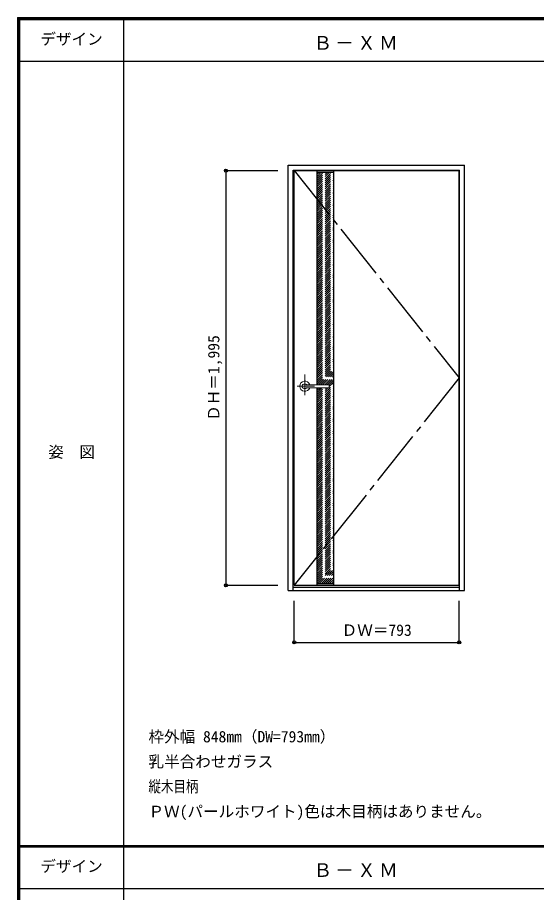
# Model space of a CAD drawing. Units: millimetres, scale not verified. Extents: x -6000 to 5700, y -4307 to 4175.
# Drawn here: x -6000 to -3503, y -36 to 4175 of the extents above; entities that cross this region are included whole.
import ezdxf
from ezdxf.enums import TextEntityAlignment as Align

# ---------------------------------------------------------------- set-up
doc = ezdxf.new("R2010")
doc.units = ezdxf.units.MM
doc.header["$LTSCALE"] = 30
doc.header["$PDMODE"] = 32
doc.header["$PDSIZE"] = 15
for name, pattern in [('CHAIN1', [8, 5, -1, 1, -1]), ('CHAIN2', [12, 9, -1, 1, -1]), ('DASHED1', [1.8, 1.2, -0.6])]:
    doc.linetypes.add(name, pattern=pattern)
for name, color, linetype in [('0-2_扉', 3, 'Continuous'), ('0-3_仕上げ', 3, 'Continuous'), ('0-4_枠', 3, 'Continuous'), ('0-7', 7, 'CHAIN2'), ('0-A_文字', 7, 'Continuous'), ('0-B_寸法', 7, 'Continuous'), ('0-C_ハッチ', 4, 'DASHED1'), ('F-1_枠', 6, 'Continuous'), ('F-A_文字', 7, 'Continuous')]:
    doc.layers.add(name, color=color, linetype=linetype)
doc.layers.add('0-5_レバー', color=7, linetype='Continuous', lineweight=18)
doc.styles.add('ＭＳ ゴシック', font='')
doc.styles.get('ＭＳ ゴシック').set_extended_font_data('MS Gothic')

msp = doc.modelspace()

# ---------------------------------------------------------------- linework, layer by layer
at = {"layer": '0-2_扉'}
for p, q in [((-4668.4, 3438), (-3875.4, 3438)), ((-4668.4, 1443), (-4668.4, 3438)), ((-3875.4, 1443), (-3875.4, 3438)), ((-4668.4, 1443), (-3875.4, 1443))]:
    msp.add_line(p, q, dxfattribs=at)
at = {"layer": '0-3_仕上げ'}
for p, q in [((-4558.4, 2407.5), (-4558.4, 3438)), ((-4478.4, 1443), (-4478.4, 3438)), ((-4558.4, 1443), (-4558.4, 2393.5))]:
    msp.add_line(p, q, dxfattribs=at)
at = {"layer": '0-3_仕上げ', "color": 7}
for p, q in [((-4558.4, 3430), (-4478.4, 3430)), ((-4558.4, 1451), (-4478.4, 1451))]:
    msp.add_line(p, q, dxfattribs=at)
at = {"layer": '0-4_枠'}
for p, q in [((-4697.4, 3465), (-3849.4, 3465)), ((-4697.4, 1418), (-4697.4, 3465)), ((-3849.4, 1418), (-3849.4, 3465)), ((-4673.4, 3441), (-3873.4, 3441)), ((-4673.4, 1418), (-4673.4, 3441)), ((-3873.4, 1418), (-3873.4, 3441)), ((-4673.4, 1433), (-3873.4, 1433)), ((-4697.4, 1418), (-3849.4, 1418))]:
    msp.add_line(p, q, dxfattribs=at)
at = {"layer": '0-5_レバー', "color": 4, "linetype": 'CHAIN1'}
for p, q in [((-4617.9, 2456.96), (-4617.9, 2357.11)), ((-4571.1, 2400.5), (-4654.12, 2400.5))]:
    msp.add_line(p, q, dxfattribs=at)
at = {"layer": '0-5_レバー'}
for q in [(-4500.9, 2405.99), (-4500.9, 2395)]:
    msp.add_line((-4500.9, 2400.5), q, dxfattribs=at)
for points in [[(-4607.94, 2407.49), (-4608.71, 2408.28), (-4610.68, 2409.65), (-4612.92, 2410.66), (-4615.36, 2411.29), (-4617.9, 2411.5), (-4620.44, 2411.29), (-4622.87, 2410.66), (-4625.12, 2409.65), (-4627.09, 2408.28), (-4628.71, 2406.61), (-4629.91, 2404.71), (-4630.65, 2402.65), (-4630.9, 2400.5), (-4630.65, 2398.35), (-4629.91, 2396.29), (-4628.71, 2394.39), (-4627.09, 2392.72), (-4625.12, 2391.35), (-4622.87, 2390.34), (-4620.44, 2389.71), (-4617.9, 2389.5), (-4615.36, 2389.71), (-4612.92, 2390.34), (-4610.68, 2391.35), (-4608.71, 2392.72), (-4607.94, 2393.51)], [(-4502.4, 2407.5), (-4512.13, 2407.5), (-4522.31, 2407.5), (-4531.91, 2407.5), (-4540.9, 2407.5), (-4549.31, 2407.5), (-4557.12, 2407.5), (-4563.94, 2407.5), (-4570.24, 2407.5), (-4576, 2407.5), (-4581.25, 2407.5), (-4586.04, 2407.5), (-4590.69, 2407.5), (-4594.9, 2407.5), (-4598.65, 2407.5), (-4600.65, 2407.5), (-4602.5, 2407.5), (-4604.51, 2407.49), (-4606.92, 2407.49), (-4608.41, 2407.49), (-4609.95, 2407.49), (-4611.47, 2407.49), (-4612.57, 2407.49), (-4613.03, 2407.49), (-4613.03, 2407.48)], [(-4502.4, 2407.5), (-4511.48, 2407.5), (-4511.88, 2407.5)], [(-4612.88, 2393.51), (-4612.75, 2393.51), (-4612.31, 2393.51), (-4611.59, 2393.51), (-4610.57, 2393.51), (-4609.31, 2393.51), (-4607.96, 2393.51), (-4605.1, 2393.51), (-4602.12, 2393.5), (-4599.1, 2393.5), (-4596.06, 2393.5), (-4592.99, 2393.5), (-4589.91, 2393.5), (-4585.91, 2393.5), (-4581.5, 2393.5), (-4576.53, 2393.5), (-4571, 2393.5), (-4564.91, 2393.5), (-4558.26, 2393.5), (-4551.05, 2393.5), (-4542.46, 2393.5), (-4533.2, 2393.5), (-4523.26, 2393.5), (-4512.65, 2393.5), (-4502.4, 2393.5)]]:
    msp.add_lwpolyline(points, dxfattribs=at)
for centre, radius, start, end in [((-4617.9, 2400.5), 24.55, 16.59952, 343.36736), ((-4502.4, 2406), 1.5, 0.00847, 89.9163), ((-4502.4, 2406), 1.5, 360, 90.17419), ((-4502.4, 2395), 1.5, 270.16419, 0), ((-4502.4, 2395), 1.5, 269.91059, 359.99153)]:
    msp.add_arc(centre, radius, start, end, dxfattribs=at)
at = {"layer": '0-7'}
for p, q in [((-4668.4, 3438), (-3875.4, 2440.5)), ((-3875.4, 2440.5), (-4668.4, 1443))]:
    msp.add_line(p, q, dxfattribs=at)
at = {"layer": '0-B_寸法', "color": 4}
for p, q in [((-4997.4, 3438), (-4747.4, 3438)), ((-4997.4, 3438), (-4997.4, 1443)), ((-4997.4, 1443), (-4747.4, 1443)), ((-4668.4, 1168), (-4668.4, 1368)), ((-3875.4, 1168), (-3875.4, 1368)), ((-4668.4, 1168), (-3875.4, 1168))]:
    msp.add_line(p, q, dxfattribs=at)
at = {"layer": '0-B_寸法'}
for p in [(-4997.4, 3438), (-4997.4, 1443), (-4668.4, 1168), (-3875.4, 1168)]:
    msp.add_point(p, dxfattribs=at)
at = {"layer": '0-C_ハッチ'}
for p, q in [((-4558.4, 3351.3), (-4479.7, 3430)), ((-4558.4, 3361.2), (-4489.6, 3430)), ((-4558.4, 3371.1), (-4499.5, 3430)), ((-4558.4, 3381), (-4509.39, 3430)), ((-4558.4, 3390.89), (-4519.29, 3430)), ((-4558.4, 3400.79), (-4529.19, 3430)), ((-4558.4, 3410.69), (-4539.09, 3430)), ((-4558.4, 3420.59), (-4548.99, 3430)), ((-4558.4, 3341.4), (-4478.4, 3421.4)), ((-4558.4, 3331.5), (-4478.4, 3411.5)), ((-4558.4, 3321.6), (-4478.4, 3401.6)), ((-4558.4, 3311.7), (-4478.4, 3391.7)), ((-4558.4, 3301.8), (-4478.4, 3381.8)), ((-4558.4, 3291.9), (-4478.4, 3371.9)), ((-4558.4, 3282), (-4478.4, 3362)), ((-4558.4, 3272.1), (-4478.4, 3352.1)), ((-4558.4, 3262.2), (-4478.4, 3342.2)), ((-4558.4, 3252.3), (-4478.4, 3332.3)), ((-4558.4, 3242.4), (-4478.4, 3322.4)), ((-4558.4, 3232.5), (-4478.4, 3312.5)), ((-4558.4, 3222.6), (-4478.4, 3302.6)), ((-4558.4, 3212.7), (-4478.4, 3292.7)), ((-4558.4, 3202.8), (-4478.4, 3282.8)), ((-4558.4, 3192.9), (-4478.4, 3272.9)), ((-4558.4, 3183.01), (-4478.4, 3263.01)), ((-4558.4, 3173.11), (-4478.4, 3253.11)), ((-4558.4, 3163.21), (-4478.4, 3243.21)), ((-4558.4, 3153.31), (-4478.4, 3233.31)), ((-4558.4, 3143.41), (-4478.4, 3223.41)), ((-4558.4, 3133.51), (-4478.4, 3213.51)), ((-4558.4, 3123.61), (-4478.4, 3203.61)), ((-4558.4, 3113.71), (-4478.4, 3193.71)), ((-4558.4, 3103.81), (-4478.4, 3183.81)), ((-4558.4, 3093.91), (-4478.4, 3173.91)), ((-4558.4, 3084.01), (-4478.4, 3164.01)), ((-4558.4, 3074.11), (-4478.4, 3154.11)), ((-4558.4, 3064.21), (-4478.4, 3144.21)), ((-4558.4, 3054.31), (-4478.4, 3134.31)), ((-4558.4, 3044.41), (-4478.4, 3124.41)), ((-4558.4, 3034.51), (-4478.4, 3114.51)), ((-4558.4, 3024.61), (-4478.4, 3104.61)), ((-4558.4, 3014.71), (-4478.4, 3094.71)), ((-4558.4, 3004.81), (-4478.4, 3084.81)), ((-4558.4, 2994.91), (-4478.4, 3074.91)), ((-4558.4, 2985.02), (-4478.4, 3065.02)), ((-4558.4, 2975.12), (-4478.4, 3055.12)), ((-4558.4, 2965.22), (-4478.4, 3045.22)), ((-4558.4, 2955.32), (-4478.4, 3035.32)), ((-4558.4, 2945.42), (-4478.4, 3025.42)), ((-4558.4, 2935.52), (-4478.4, 3015.52)), ((-4558.4, 2925.62), (-4478.4, 3005.62)), ((-4558.4, 2915.72), (-4478.4, 2995.72)), ((-4558.4, 2905.82), (-4478.4, 2985.82)), ((-4558.4, 2895.92), (-4478.4, 2975.92)), ((-4558.4, 2886.02), (-4478.4, 2966.02)), ((-4558.4, 2876.12), (-4478.4, 2956.12)), ((-4558.4, 2866.22), (-4478.4, 2946.22)), ((-4558.4, 2856.32), (-4478.4, 2936.32)), ((-4558.4, 2846.42), (-4478.4, 2926.42)), ((-4558.4, 2836.52), (-4478.4, 2916.52)), ((-4558.4, 2826.62), (-4478.4, 2906.62)), ((-4558.4, 2816.72), (-4478.4, 2896.72)), ((-4558.4, 2806.82), (-4478.4, 2886.82)), ((-4558.4, 2796.92), (-4478.4, 2876.92)), ((-4558.4, 2787.03), (-4478.4, 2867.03)), ((-4558.4, 2777.13), (-4478.4, 2857.13)), ((-4558.4, 2767.23), (-4478.4, 2847.23)), ((-4558.4, 2757.33), (-4478.4, 2837.33)), ((-4558.4, 2747.43), (-4478.4, 2827.43)), ((-4558.4, 2737.53), (-4478.4, 2817.53)), ((-4558.4, 2727.63), (-4478.4, 2807.63)), ((-4558.4, 2717.73), (-4478.4, 2797.73)), ((-4558.4, 2707.83), (-4478.4, 2787.83)), ((-4558.4, 2697.93), (-4478.4, 2777.93)), ((-4558.4, 2688.03), (-4478.4, 2768.03)), ((-4558.4, 2678.13), (-4478.4, 2758.13)), ((-4558.4, 2668.23), (-4478.4, 2748.23)), ((-4558.4, 2658.33), (-4478.4, 2738.33)), ((-4558.4, 2648.43), (-4478.4, 2728.43)), ((-4558.4, 2638.53), (-4478.4, 2718.53)), ((-4558.4, 2628.63), (-4478.4, 2708.63)), ((-4558.4, 2618.73), (-4478.4, 2698.73)), ((-4558.4, 2608.83), (-4478.4, 2688.83)), ((-4558.4, 2598.94), (-4478.4, 2678.94)), ((-4558.4, 2589.04), (-4478.4, 2669.04)), ((-4558.4, 2579.14), (-4478.4, 2659.14)), ((-4558.4, 2569.24), (-4478.4, 2649.24)), ((-4558.4, 2559.34), (-4478.4, 2639.34)), ((-4558.4, 2549.44), (-4478.4, 2629.44)), ((-4558.4, 2539.54), (-4478.4, 2619.54)), ((-4558.4, 2529.64), (-4478.4, 2609.64)), ((-4558.4, 2519.74), (-4478.4, 2599.74)), ((-4558.4, 2509.84), (-4478.4, 2589.84)), ((-4558.4, 2499.94), (-4478.4, 2579.94)), ((-4558.4, 2490.04), (-4478.4, 2570.04)), ((-4558.4, 2480.14), (-4478.4, 2560.14)), ((-4558.4, 2470.24), (-4478.4, 2550.24)), ((-4558.4, 2460.34), (-4478.4, 2540.34)), ((-4558.4, 2450.44), (-4478.4, 2530.44)), ((-4558.4, 2440.54), (-4478.4, 2520.54)), ((-4558.4, 2430.64), (-4478.4, 2510.64)), ((-4558.4, 2420.74), (-4478.4, 2500.74)), ((-4558.4, 2410.84), (-4478.4, 2490.84)), ((-4551.85, 2407.5), (-4478.4, 2480.95)), ((-4541.95, 2407.5), (-4478.4, 2471.05)), ((-4532.05, 2407.5), (-4478.4, 2461.15)), ((-4522.15, 2407.5), (-4478.4, 2451.25)), ((-4558.4, 2331.65), (-4478.4, 2411.65)), ((-4558.4, 2321.75), (-4478.4, 2401.75)), ((-4512.25, 2407.5), (-4478.4, 2441.35)), ((-4502.37, 2407.48), (-4478.4, 2431.45)), ((-4500.9, 2399.05), (-4478.4, 2421.55)), ((-4558.4, 2391.05), (-4555.94, 2393.5)), ((-4558.4, 2381.15), (-4546.04, 2393.5)), ((-4558.4, 2371.25), (-4536.15, 2393.5)), ((-4558.4, 2361.35), (-4526.25, 2393.5)), ((-4558.4, 2351.45), (-4516.35, 2393.5)), ((-4558.4, 2341.55), (-4506.45, 2393.5)), ((-4558.4, 2311.85), (-4478.4, 2391.85)), ((-4558.4, 2301.95), (-4478.4, 2381.95)), ((-4558.4, 2292.05), (-4478.4, 2372.05)), ((-4558.4, 2282.15), (-4478.4, 2362.15)), ((-4558.4, 2272.25), (-4478.4, 2352.25)), ((-4558.4, 2262.35), (-4478.4, 2342.35)), ((-4558.4, 2252.45), (-4478.4, 2332.45)), ((-4558.4, 2242.55), (-4478.4, 2322.55)), ((-4558.4, 2232.65), (-4478.4, 2312.65)), ((-4558.4, 2222.75), (-4478.4, 2302.75)), ((-4558.4, 2212.85), (-4478.4, 2292.85)), ((-4558.4, 2202.96), (-4478.4, 2282.96)), ((-4558.4, 2193.06), (-4478.4, 2273.06)), ((-4558.4, 2183.16), (-4478.4, 2263.16)), ((-4558.4, 2173.26), (-4478.4, 2253.26)), ((-4558.4, 2163.36), (-4478.4, 2243.36)), ((-4558.4, 2153.46), (-4478.4, 2233.46)), ((-4558.4, 2143.56), (-4478.4, 2223.56)), ((-4558.4, 2133.66), (-4478.4, 2213.66)), ((-4558.4, 2123.76), (-4478.4, 2203.76)), ((-4558.4, 2113.86), (-4478.4, 2193.86)), ((-4558.4, 2103.96), (-4478.4, 2183.96)), ((-4558.4, 2094.06), (-4478.4, 2174.06)), ((-4558.4, 2084.16), (-4478.4, 2164.16)), ((-4558.4, 2074.26), (-4478.4, 2154.26)), ((-4558.4, 2064.36), (-4478.4, 2144.36)), ((-4558.4, 2054.46), (-4478.4, 2134.46)), ((-4558.4, 2044.56), (-4478.4, 2124.56)), ((-4558.4, 2034.66), (-4478.4, 2114.66)), ((-4558.4, 2024.76), (-4478.4, 2104.76)), ((-4558.4, 2014.86), (-4478.4, 2094.86)), ((-4558.4, 2004.97), (-4478.4, 2084.97)), ((-4558.4, 1995.07), (-4478.4, 2075.07)), ((-4558.4, 1985.17), (-4478.4, 2065.17)), ((-4558.4, 1975.27), (-4478.4, 2055.27)), ((-4558.4, 1965.37), (-4478.4, 2045.37)), ((-4558.4, 1955.47), (-4478.4, 2035.47)), ((-4558.4, 1945.57), (-4478.4, 2025.57)), ((-4558.4, 1935.67), (-4478.4, 2015.67)), ((-4558.4, 1925.77), (-4478.4, 2005.77)), ((-4558.4, 1915.87), (-4478.4, 1995.87)), ((-4558.4, 1905.97), (-4478.4, 1985.97)), ((-4558.4, 1896.07), (-4478.4, 1976.07)), ((-4558.4, 1886.17), (-4478.4, 1966.17)), ((-4558.4, 1876.27), (-4478.4, 1956.27)), ((-4558.4, 1866.37), (-4478.4, 1946.37)), ((-4558.4, 1856.47), (-4478.4, 1936.47)), ((-4558.4, 1846.57), (-4478.4, 1926.57)), ((-4558.4, 1836.67), (-4478.4, 1916.67)), ((-4558.4, 1826.77), (-4478.4, 1906.77)), ((-4558.4, 1816.87), (-4478.4, 1896.87)), ((-4558.4, 1806.98), (-4478.4, 1886.98)), ((-4558.4, 1797.08), (-4478.4, 1877.08)), ((-4558.4, 1787.18), (-4478.4, 1867.18)), ((-4558.4, 1777.28), (-4478.4, 1857.28)), ((-4558.4, 1767.38), (-4478.4, 1847.38)), ((-4558.4, 1757.48), (-4478.4, 1837.48)), ((-4558.4, 1747.58), (-4478.4, 1827.58)), ((-4558.4, 1737.68), (-4478.4, 1817.68)), ((-4558.4, 1727.78), (-4478.4, 1807.78)), ((-4558.4, 1717.88), (-4478.4, 1797.88)), ((-4558.4, 1707.98), (-4478.4, 1787.98)), ((-4558.4, 1698.08), (-4478.4, 1778.08)), ((-4558.4, 1688.18), (-4478.4, 1768.18)), ((-4558.4, 1678.28), (-4478.4, 1758.28)), ((-4558.4, 1668.38), (-4478.4, 1748.38)), ((-4558.4, 1658.48), (-4478.4, 1738.48)), ((-4558.4, 1648.58), (-4478.4, 1728.58)), ((-4558.4, 1638.68), (-4478.4, 1718.68)), ((-4558.4, 1628.78), (-4478.4, 1708.78)), ((-4558.4, 1618.89), (-4478.4, 1698.89)), ((-4558.4, 1608.99), (-4478.4, 1688.99)), ((-4558.4, 1599.09), (-4478.4, 1679.09)), ((-4558.4, 1589.19), (-4478.4, 1669.19)), ((-4558.4, 1579.29), (-4478.4, 1659.29)), ((-4558.4, 1569.39), (-4478.4, 1649.39)), ((-4558.4, 1559.49), (-4478.4, 1639.49)), ((-4558.4, 1549.59), (-4478.4, 1629.59)), ((-4558.4, 1539.69), (-4478.4, 1619.69)), ((-4558.4, 1529.79), (-4478.4, 1609.79)), ((-4558.4, 1519.89), (-4478.4, 1599.89)), ((-4558.4, 1509.99), (-4478.4, 1589.99)), ((-4558.4, 1500.09), (-4478.4, 1580.09)), ((-4558.4, 1490.19), (-4478.4, 1570.19)), ((-4558.4, 1480.29), (-4478.4, 1560.29)), ((-4558.4, 1470.39), (-4478.4, 1550.39)), ((-4558.4, 1460.49), (-4478.4, 1540.49)), ((-4557.99, 1451), (-4478.4, 1530.59)), ((-4548.09, 1451), (-4478.4, 1520.69)), ((-4538.19, 1451), (-4478.4, 1510.79)), ((-4528.29, 1451), (-4478.4, 1500.9)), ((-4518.4, 1451), (-4478.4, 1491)), ((-4508.5, 1451), (-4478.4, 1481.1)), ((-4498.6, 1451), (-4478.4, 1471.2)), ((-4488.7, 1451), (-4478.4, 1461.3)), ((-4478.8, 1451), (-4478.4, 1451.4))]:
    msp.add_line(p, q, dxfattribs=at)
at = {"layer": 'F-1_枠'}
for p, q in [((-6000, 4175), (5700, 4175)), ((-6000, 4175), (-6000, -4205)), ((-6000, 4170), (5700, 4170)), ((-5995, 4175), (-5995, -4205)), ((-5990, 4175), (-5990, -4205)), ((-5490, 4175), (-5490, -3790)), ((-6000, 4165), (5700, 4165)), ((-6000, 3965), (5700, 3965)), ((-6000, 190.5), (5700, 190.5)), ((-6000, 187.5), (5700, 187.5)), ((-6000, 184.5), (5700, 184.5)), ((-6000, -15.5), (5700, -15.5))]:
    msp.add_line(p, q, dxfattribs=at)

# ---------------------------------------------------------------- texts
at = {"layer": '0-A_文字', "style": 'ＭＳ ゴシック'}
for s, p in [('枠外幅 848mm（DW=793mm）', (-5370, 670.5)), ('乳半合わせガラス', (-5370, 550.5)), ('ＰＷ(パールホワイト)色は木目柄はありません。', (-5370, 310.5))]:
    msp.add_text(s, height=54.99, dxfattribs=at).set_placement(p, align=Align.BOTTOM_LEFT)
at = {"layer": '0-A_文字', "style": 'ＭＳ ゴシック', "width": 0.8}
msp.add_text('縦木目柄', height=54.99, dxfattribs=at).set_placement((-5370, 430.5), align=Align.BOTTOM_LEFT)
at = {"layer": '0-A_文字', "char_height": 65.98, "attachment_point": 7, "style": 'ＭＳ ゴシック'}
for insert in [(-4576.7, 4020), (-4576.7, 39.5)]:
    msp.add_mtext('\\T1.17;Ｂ－ＸＭ', dxfattribs=dict(at, insert=insert))
at = {"layer": '0-B_寸法', "style": 'ＭＳ ゴシック'}
msp.add_text('ＤＨ＝1,995', height=54.99, rotation=90, dxfattribs=at).set_placement((-5012.4, 2234.25), align=Align.BOTTOM_LEFT)
msp.add_text('ＤＷ＝793', height=54.99, dxfattribs=at).set_placement((-4440.65, 1183), align=Align.BOTTOM_LEFT)
at = {"layer": 'F-A_文字', "style": 'ＭＳ ゴシック'}
for s, p in [('デザイン', (-5890, 4027.5)), ('姿\u3000図', (-5852.5, 2040.25)), ('デザイン', (-5890, 47))]:
    msp.add_text(s, height=54.99, dxfattribs=at).set_placement(p, align=Align.BOTTOM_LEFT)

doc.saveas('drawing.dxf')
